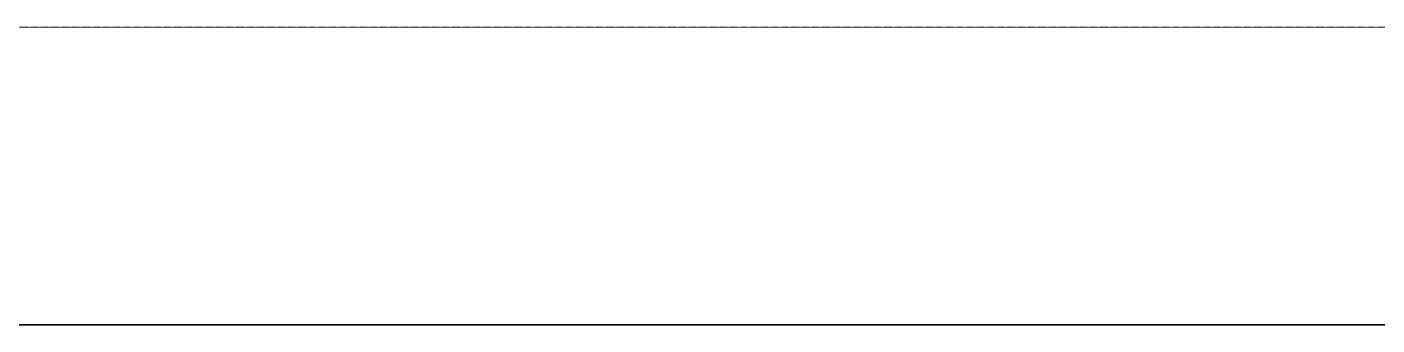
# Model space of a CAD drawing. Header units: inches. Extents: x -27425 to 3657, y -265 to 853.
# Drawn here: x -24115 to -22972, y 0 to 252 of the extents above; entities that cross this region are included whole.
import ezdxf

# ---------------------------------------------------------------- set-up
doc = ezdxf.new("R2010")
doc.units = ezdxf.units.IN
doc.header["$MEASUREMENT"] = 0
doc.linetypes.add('Grid Line 1_2_', pattern=[0.875, 0.5, -0.125, 0.125, -0.125])
doc.layers.add('A-FLOR-LEVL', color=51, linetype='Continuous', lineweight=9)
doc.layers.add('C-TOPO', color=7, linetype='Continuous', lineweight=9)

msp = doc.modelspace()

# ---------------------------------------------------------------- linework, layer by layer
at = {"layer": 'A-FLOR-LEVL', "linetype": 'Grid Line 1_2_'}
for p, q in [((-25386.1, 252), (-15614.1, 252)), ((-25386.1, 0), (-15614.1, 0))]:
    msp.add_line(p, q, dxfattribs=at)
at = {"layer": 'C-TOPO', "lineweight": 35}
for p, q in [((-23362.1, 0), (-27425.3, 0)), ((-22799.3, 0), (-23362.1, 0))]:
    msp.add_line(p, q, dxfattribs=at)
at = {"layer": 'C-TOPO'}
for p, q in [((-27425.3, 0), (-23362.1, 0)), ((-23362.1, 0), (-22799.3, 0))]:
    msp.add_line(p, q, dxfattribs=at)

doc.saveas('drawing.dxf')
